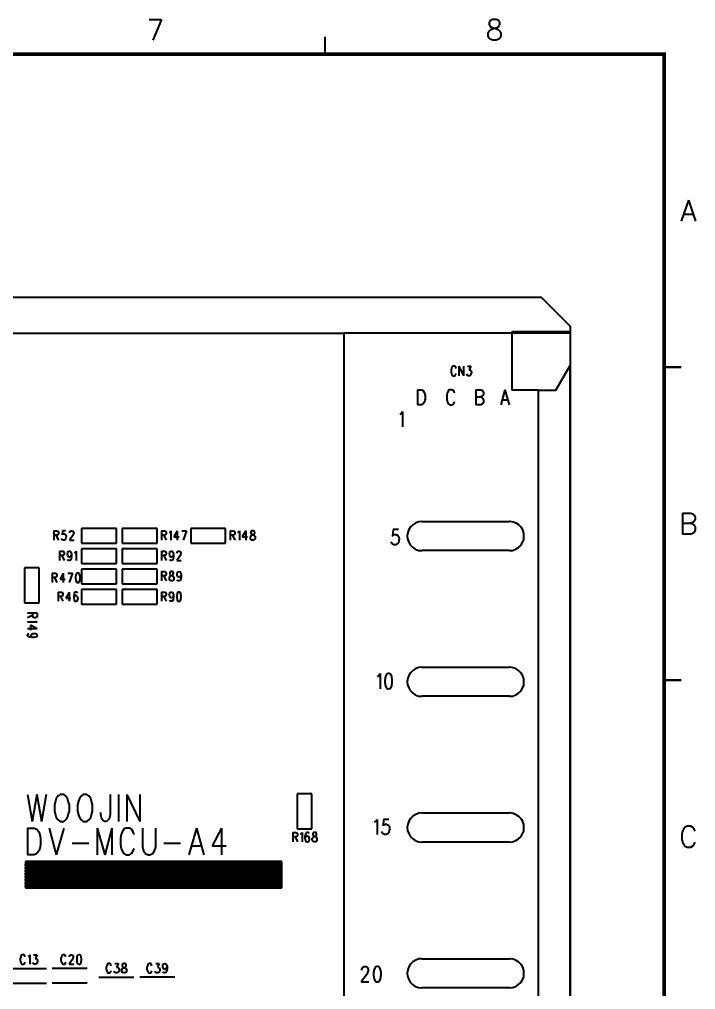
# Model space of a CAD drawing. Extents: x 295 to 953, y 10 to 290.
# Drawn here: x 789.3 to 886.5, y 150.5 to 290 of the extents above; entities that cross this region are included whole.
import ezdxf
from ezdxf.enums import TextEntityAlignment as Align

# ---------------------------------------------------------------- set-up
doc = ezdxf.new("R2010")
doc.units = 0
doc.header["$LTSCALE"] = 5
doc.header["$MEASUREMENT"] = 0
doc.layers.get('0').update_dxf_attribs({"linetype": 'CONTINUOUS', "lineweight": 25})
for name, color, linetype in [('SST0126_PHO', 15, 'CONTINUOUS'), ('문자', 4, 'CONTINUOUS'), ('테두리', 3, 'CONTINUOUS')]:
    doc.layers.add(name, color=color, linetype=linetype)
doc.styles.get("Standard").update_dxf_attribs({"font": 'simplex.shx'})

# ---------------------------------------------------------------- blocks, each defined once
blk = doc.blocks.new('C')
at = {"layer": '테두리'}
blk.add_line((405, 285), (405, 15), dxfattribs=at)
for points, const_width in [([(356.25, 287.5), (356.25, 285)], 0.3), ([(15, 285), (15, 15), (405, 15), (405, 285), (15, 285)], 0.5), ([(407.5, 240), (405, 240)], 0.3), ([(407.5, 195), (405, 195)], 0.3)]:
    blk.add_lwpolyline(points, dxfattribs=dict(at, const_width=const_width))
at = {"layer": '문자'}
for s, p in [('7', (331.88, 288.5)), ('8', (380.62, 288.5)), ('A', (408.5, 262.5)), ('B', (408.5, 217.5)), ('C', (408.5, 172.5))]:
    blk.add_text(s, height=3, dxfattribs=at).set_placement(p, align=Align.MIDDLE)

msp = doc.modelspace()

# ---------------------------------------------------------------- linework, layer by layer
at = {"layer": 'SST0126_PHO', "color": 7}
for p, q in [((864.35, 250), (505.48, 250)), ((868.5, 245.89), (864.35, 250)), ((864.35, 250), (868.5, 245.89)), ((868.5, 245.89), (868.5, 89.15)), ((868.5, 245.89), (868.5, 89.15)), ((519.52, 244.89), (835.94, 244.89)), ((868.42, 244.89), (835.94, 244.89)), ((835.94, 244.89), (835.94, 108.89)), ((860.16, 236.67), (860.16, 245.14)), ((860.16, 245.14), (868.5, 245.14)), ((851.44, 239.94), (851.4, 239.82)), ((851.57, 240.07), (851.44, 239.94)), ((851.65, 240.15), (851.57, 240.07)), ((851.86, 240.15), (851.65, 240.15)), ((851.95, 240.07), (851.86, 240.15)), ((852.03, 239.94), (851.95, 240.07)), ((852.07, 239.82), (852.03, 239.94)), ((852.49, 240.15), (853.16, 238.77)), ((852.49, 240.15), (852.49, 238.77)), ((853.16, 240.15), (853.16, 238.77)), ((853.71, 240.15), (854.21, 240.15)), ((854.21, 240.15), (853.96, 239.61)), ((866.41, 236.67), (868.5, 240.22)), ((868.5, 94.85), (868.5, 240.19)), ((851.4, 239.82), (851.36, 239.61)), ((851.36, 239.61), (851.36, 239.27)), ((851.36, 239.27), (851.4, 239.1)), ((851.4, 239.1), (851.44, 238.98)), ((851.44, 238.98), (851.57, 238.81)), ((851.57, 238.81), (851.65, 238.77)), ((851.65, 238.77), (851.86, 238.77)), ((851.86, 238.77), (851.95, 238.81)), ((851.95, 238.81), (852.03, 238.98)), ((852.03, 238.98), (852.07, 239.1)), ((853.67, 238.89), (853.62, 239.02)), ((853.71, 238.81), (853.67, 238.89)), ((853.83, 238.77), (853.71, 238.81)), ((854, 238.77), (853.83, 238.77)), ((853.96, 239.61), (854.08, 239.61)), ((854.13, 238.81), (854, 238.77)), ((854.08, 239.61), (854.17, 239.56)), ((854.21, 238.98), (854.13, 238.81)), ((854.17, 239.56), (854.21, 239.48)), ((854.21, 239.48), (854.29, 239.27)), ((854.29, 239.14), (854.21, 238.98)), ((854.29, 239.27), (854.29, 239.14)), ((868.5, 95.31), (868.5, 239.69)), ((846.54, 236.76), (847.09, 236.76)), ((846.54, 236.76), (846.54, 234.58)), ((847.09, 236.76), (847.3, 236.67)), ((847.3, 236.67), (847.46, 236.46)), ((847.46, 236.46), (847.55, 236.25)), ((847.55, 236.25), (847.63, 235.92)), ((847.63, 235.92), (847.63, 235.41)), ((850.82, 236.25), (850.73, 235.92)), ((850.73, 235.92), (850.73, 235.41)), ((850.9, 236.46), (850.82, 236.25)), ((851.03, 236.67), (850.9, 236.46)), ((851.19, 236.76), (851.03, 236.67)), ((851.49, 236.76), (851.19, 236.76)), ((851.65, 236.67), (851.49, 236.76)), ((851.82, 236.46), (851.65, 236.67)), ((851.86, 236.25), (851.82, 236.46)), ((854.92, 236.76), (855.64, 236.76)), ((854.92, 236.76), (854.92, 234.58)), ((855.64, 236.76), (855.85, 236.67)), ((855.85, 235.83), (855.64, 235.71)), ((855.85, 236.67), (855.93, 236.55)), ((855.93, 235.92), (855.85, 235.83)), ((855.93, 236.55), (856.01, 236.34)), ((856.01, 236.13), (855.93, 235.92)), ((856.01, 236.34), (856.01, 236.13)), ((859.11, 236.76), (858.49, 234.58)), ((859.11, 236.76), (859.7, 234.58)), ((863.93, 236.67), (860.16, 236.67)), ((863.93, 236.67), (866.41, 236.67)), ((863.93, 98.37), (863.93, 236.67)), ((847.09, 234.58), (846.54, 234.58)), ((847.3, 234.66), (847.09, 234.58)), ((847.46, 234.87), (847.3, 234.66)), ((847.55, 235.08), (847.46, 234.87)), ((847.63, 235.41), (847.55, 235.08)), ((850.73, 235.41), (850.82, 235.08)), ((850.82, 235.08), (850.9, 234.87)), ((850.9, 234.87), (851.03, 234.66)), ((851.03, 234.66), (851.19, 234.58)), ((851.19, 234.58), (851.49, 234.58)), ((851.49, 234.58), (851.65, 234.66)), ((851.65, 234.66), (851.82, 234.87)), ((851.82, 234.87), (851.86, 235.08)), ((854.92, 235.71), (855.64, 235.71)), ((855.64, 234.58), (854.92, 234.58)), ((855.64, 235.71), (855.85, 235.62)), ((855.85, 234.66), (855.64, 234.58)), ((855.85, 235.62), (855.93, 235.5)), ((855.93, 234.79), (855.85, 234.66)), ((855.93, 235.5), (856.01, 235.29)), ((856.01, 235), (855.93, 234.79)), ((856.01, 235.29), (856.01, 235)), ((858.74, 235.29), (859.49, 235.29)), ((844.03, 233.19), (844.19, 233.32)), ((844.19, 233.32), (844.4, 233.61)), ((844.4, 233.61), (844.4, 231.43)), ((846.71, 217.77), (846.29, 217.6)), ((847.17, 217.81), (846.71, 217.77)), ((847.17, 217.81), (859.74, 217.81)), ((859.83, 217.81), (859.74, 217.81)), ((860.29, 217.73), (859.83, 217.81)), ((860.71, 217.56), (860.29, 217.73)), ((794.24, 216.47), (794.7, 216.47)), ((794.24, 216.47), (794.24, 215.13)), ((794.7, 216.47), (794.82, 216.43)), ((794.82, 216.43), (794.87, 216.35)), ((794.87, 216.35), (794.91, 216.22)), ((794.91, 216.22), (794.91, 216.09)), ((795.49, 216.47), (795.45, 215.88)), ((795.96, 216.47), (795.49, 216.47)), ((796.54, 216.22), (796.58, 216.35)), ((796.54, 216.18), (796.54, 216.22)), ((796.58, 216.35), (796.63, 216.43)), ((796.63, 216.43), (796.75, 216.47)), ((796.75, 216.47), (796.92, 216.47)), ((796.92, 216.47), (797, 216.43)), ((797, 216.43), (797.05, 216.35)), ((797.05, 216.35), (797.13, 216.22)), ((797.13, 216.22), (797.13, 216.09)), ((798.22, 216.81), (798.22, 214.71)), ((803.25, 216.81), (798.22, 216.81)), ((803.25, 214.71), (803.25, 216.81)), ((804.09, 216.81), (804.09, 214.71)), ((809.12, 216.81), (804.09, 216.81)), ((809.12, 214.71), (809.12, 216.81)), ((809.74, 216.47), (810.21, 216.47)), ((809.74, 216.47), (809.74, 215.13)), ((810.21, 216.47), (810.33, 216.43)), ((810.33, 216.43), (810.37, 216.35)), ((810.37, 216.35), (810.41, 216.22)), ((810.41, 216.22), (810.41, 216.09)), ((810.88, 216.22), (810.96, 216.3)), ((810.96, 216.3), (811.09, 216.47)), ((811.09, 216.47), (811.09, 215.13)), ((812.01, 216.47), (811.5, 215.59)), ((812.01, 216.47), (812.01, 215.13)), ((812.68, 216.47), (813.35, 216.47)), ((813.35, 216.47), (812.85, 215.13)), ((813.94, 216.81), (813.94, 214.71)), ((818.96, 216.81), (813.94, 216.81)), ((818.96, 214.71), (818.96, 216.81)), ((819.59, 216.47), (820.05, 216.47)), ((819.59, 216.47), (819.59, 215.13)), ((820.05, 216.47), (820.18, 216.43)), ((820.18, 216.43), (820.22, 216.35)), ((820.22, 216.35), (820.26, 216.22)), ((820.26, 216.22), (820.26, 216.09)), ((820.72, 216.22), (820.81, 216.3)), ((820.81, 216.3), (820.93, 216.47)), ((820.93, 216.47), (820.93, 215.13)), ((821.86, 216.47), (821.35, 215.59)), ((821.86, 216.47), (821.86, 215.13)), ((822.61, 216.43), (822.57, 216.3)), ((822.57, 216.3), (822.57, 216.18)), ((822.74, 216.47), (822.61, 216.43)), ((822.95, 216.47), (822.74, 216.47)), ((823.07, 216.43), (822.95, 216.47)), ((823.16, 216.3), (823.07, 216.43)), ((823.16, 216.18), (823.16, 216.3)), ((843.02, 216.64), (842.94, 215.72)), ((843.78, 216.64), (843.02, 216.64)), ((845.16, 216.22), (845.07, 215.76)), ((845.28, 216.64), (845.16, 216.22)), ((845.54, 217.02), (845.28, 216.64)), ((845.87, 217.35), (845.54, 217.02)), ((846.29, 217.6), (845.87, 217.35)), ((861.08, 217.31), (860.71, 217.56)), ((861.42, 216.97), (861.08, 217.31)), ((861.67, 216.6), (861.42, 216.97)), ((861.8, 216.14), (861.67, 216.6)), ((794.7, 215.84), (794.24, 215.84)), ((794.57, 215.84), (794.91, 215.13)), ((794.82, 215.88), (794.7, 215.84)), ((794.87, 215.97), (794.82, 215.88)), ((794.91, 216.09), (794.87, 215.97)), ((795.41, 215.26), (795.37, 215.38)), ((795.45, 215.17), (795.41, 215.26)), ((795.45, 215.88), (795.49, 215.97)), ((795.58, 215.13), (795.45, 215.17)), ((795.49, 215.97), (795.62, 216.05)), ((795.75, 215.13), (795.58, 215.13)), ((795.62, 216.05), (795.79, 216.05)), ((795.87, 215.17), (795.75, 215.13)), ((795.79, 216.05), (795.91, 215.97)), ((795.96, 215.3), (795.87, 215.17)), ((795.91, 215.97), (796, 215.84)), ((796, 215.51), (795.96, 215.3)), ((796, 215.84), (796.08, 215.63)), ((796.08, 215.63), (796, 215.51)), ((796.96, 215.76), (796.5, 215.13)), ((796.5, 215.13), (797.17, 215.13)), ((797.05, 215.97), (796.96, 215.76)), ((797.13, 216.09), (797.05, 215.97)), ((810.21, 215.84), (809.74, 215.84)), ((810.08, 215.84), (810.41, 215.13)), ((810.33, 215.88), (810.21, 215.84)), ((810.37, 215.97), (810.33, 215.88)), ((810.41, 216.09), (810.37, 215.97)), ((811.5, 215.59), (812.26, 215.59)), ((820.05, 215.84), (819.59, 215.84)), ((819.93, 215.84), (820.26, 215.13)), ((820.18, 215.88), (820.05, 215.84)), ((820.22, 215.97), (820.18, 215.88)), ((820.26, 216.09), (820.22, 215.97)), ((821.35, 215.59), (822.11, 215.59)), ((822.53, 215.59), (822.57, 215.72)), ((822.53, 215.38), (822.53, 215.59)), ((822.57, 215.26), (822.53, 215.38)), ((822.57, 216.18), (822.61, 216.05)), ((822.57, 215.72), (822.65, 215.84)), ((822.61, 215.17), (822.57, 215.26)), ((822.61, 216.05), (822.69, 215.97)), ((822.74, 215.13), (822.61, 215.17)), ((822.65, 215.84), (822.82, 215.88)), ((822.69, 215.97), (822.9, 215.88)), ((822.95, 215.13), (822.74, 215.13)), ((822.82, 215.88), (822.99, 215.97)), ((822.9, 215.88), (823.03, 215.84)), ((823.07, 215.17), (822.95, 215.13)), ((822.99, 215.97), (823.07, 216.05)), ((823.03, 215.84), (823.16, 215.72)), ((823.07, 216.05), (823.16, 216.18)), ((823.16, 215.26), (823.07, 215.17)), ((823.16, 215.72), (823.2, 215.59)), ((823.2, 215.38), (823.16, 215.26)), ((823.2, 215.59), (823.2, 215.38)), ((842.85, 214.67), (842.77, 214.88)), ((842.94, 215.72), (843.02, 215.8)), ((843.02, 215.8), (843.23, 215.93)), ((843.23, 215.93), (843.48, 215.93)), ((843.48, 215.93), (843.69, 215.8)), ((843.69, 215.8), (843.86, 215.59)), ((843.86, 215.09), (843.78, 214.75)), ((843.86, 215.59), (843.9, 215.3)), ((843.9, 215.3), (843.86, 215.09)), ((845.07, 215.76), (845.12, 215.3)), ((845.12, 215.3), (845.28, 214.84)), ((845.28, 214.84), (845.49, 214.46)), ((861.63, 214.8), (861.8, 215.21)), ((861.84, 215.68), (861.8, 216.14)), ((861.8, 215.21), (861.84, 215.68)), ((795.08, 213.54), (795.54, 213.54)), ((795.08, 213.54), (795.08, 212.2)), ((795.54, 213.54), (795.66, 213.5)), ((795.66, 213.5), (795.7, 213.41)), ((796.25, 213.37), (796.33, 213.5)), ((796.33, 213.5), (796.46, 213.54)), ((796.46, 213.54), (796.54, 213.54)), ((796.54, 213.54), (796.67, 213.5)), ((796.67, 213.5), (796.75, 213.37)), ((797.34, 213.37), (797.46, 213.54)), ((797.46, 213.54), (797.46, 212.2)), ((798.22, 214.71), (803.25, 214.71)), ((798.22, 213.87), (798.22, 211.78)), ((803.25, 213.87), (798.22, 213.87)), ((803.25, 211.78), (803.25, 213.87)), ((804.09, 214.71), (809.12, 214.71)), ((804.09, 213.87), (804.09, 211.78)), ((809.12, 213.87), (804.09, 213.87)), ((809.12, 211.78), (809.12, 213.87)), ((809.74, 213.54), (810.21, 213.54)), ((809.74, 213.54), (809.74, 212.2)), ((810.21, 213.54), (810.33, 213.5)), ((810.33, 213.5), (810.37, 213.41)), ((810.92, 213.37), (811, 213.5)), ((811, 213.5), (811.13, 213.54)), ((811.13, 213.54), (811.21, 213.54)), ((811.21, 213.54), (811.34, 213.5)), ((811.34, 213.5), (811.42, 213.37)), ((812.01, 213.41), (812.05, 213.5)), ((812.05, 213.5), (812.13, 213.54)), ((812.13, 213.54), (812.34, 213.54)), ((812.34, 213.54), (812.43, 213.5)), ((812.43, 213.5), (812.47, 213.41)), ((813.94, 214.71), (818.96, 214.71)), ((842.94, 214.54), (842.85, 214.67)), ((843.15, 214.46), (842.94, 214.54)), ((843.4, 214.46), (843.15, 214.46)), ((843.61, 214.54), (843.4, 214.46)), ((843.78, 214.75), (843.61, 214.54)), ((845.49, 214.46), (845.83, 214.12)), ((845.83, 214.12), (846.21, 213.83)), ((846.21, 213.83), (846.67, 213.66)), ((846.67, 213.66), (847.13, 213.62)), ((847.13, 213.62), (847.17, 213.62)), ((859.74, 213.62), (847.17, 213.62)), ((859.74, 213.62), (860.2, 213.66)), ((860.2, 213.66), (860.66, 213.83)), ((860.66, 213.83), (861.04, 214.08)), ((861.04, 214.08), (861.38, 214.38)), ((861.38, 214.38), (861.63, 214.8)), ((795.54, 212.91), (795.08, 212.91)), ((795.41, 212.91), (795.75, 212.2)), ((795.66, 212.95), (795.54, 212.91)), ((795.7, 213.04), (795.66, 212.95)), ((795.7, 213.41), (795.75, 213.29)), ((795.75, 213.16), (795.7, 213.04)), ((795.75, 213.29), (795.75, 213.16)), ((796.21, 213.16), (796.25, 213.37)), ((796.21, 213.12), (796.21, 213.16)), ((796.25, 212.91), (796.21, 213.12)), ((796.33, 212.78), (796.25, 212.91)), ((796.29, 212.24), (796.25, 212.36)), ((796.42, 212.2), (796.29, 212.24)), ((796.46, 212.7), (796.33, 212.78)), ((796.54, 212.2), (796.42, 212.2)), ((796.54, 212.7), (796.46, 212.7)), ((796.67, 212.78), (796.54, 212.7)), ((796.67, 212.24), (796.54, 212.2)), ((796.75, 212.91), (796.67, 212.78)), ((796.75, 212.45), (796.67, 212.24)), ((796.75, 213.37), (796.79, 213.12)), ((796.79, 213.12), (796.75, 212.91)), ((796.79, 212.78), (796.75, 212.45)), ((796.79, 213.12), (796.79, 212.78)), ((797.25, 213.29), (797.34, 213.37)), ((810.21, 212.91), (809.74, 212.91)), ((810.08, 212.91), (810.41, 212.2)), ((810.33, 212.95), (810.21, 212.91)), ((810.37, 213.04), (810.33, 212.95)), ((810.37, 213.41), (810.41, 213.29)), ((810.41, 213.16), (810.37, 213.04)), ((810.41, 213.29), (810.41, 213.16)), ((810.88, 213.16), (810.92, 213.37)), ((810.88, 213.12), (810.88, 213.16)), ((810.92, 212.91), (810.88, 213.12)), ((811, 212.78), (810.92, 212.91)), ((810.96, 212.24), (810.92, 212.36)), ((811.09, 212.2), (810.96, 212.24)), ((811.13, 212.7), (811, 212.78)), ((811.21, 212.2), (811.09, 212.2)), ((811.21, 212.7), (811.13, 212.7)), ((811.34, 212.78), (811.21, 212.7)), ((811.34, 212.24), (811.21, 212.2)), ((811.42, 212.91), (811.34, 212.78)), ((811.42, 212.45), (811.34, 212.24)), ((811.42, 213.37), (811.46, 213.12)), ((811.46, 213.12), (811.42, 212.91)), ((811.46, 212.78), (811.42, 212.45)), ((811.46, 213.12), (811.46, 212.78)), ((812.38, 212.83), (811.92, 212.2)), ((811.92, 212.2), (812.55, 212.2)), ((811.97, 213.29), (812.01, 213.41)), ((811.97, 213.24), (811.97, 213.29)), ((812.47, 213.04), (812.38, 212.83)), ((812.47, 213.41), (812.51, 213.29)), ((812.51, 213.16), (812.47, 213.04)), ((812.51, 213.29), (812.51, 213.16)), ((792.14, 211.15), (790.05, 211.15)), ((790.05, 211.15), (790.05, 206.12)), ((792.14, 206.12), (792.14, 211.15)), ((798.22, 211.78), (803.25, 211.78)), ((798.22, 210.94), (798.22, 208.84)), ((803.25, 210.94), (798.22, 210.94)), ((803.25, 208.84), (803.25, 210.94)), ((804.09, 211.78), (809.12, 211.78)), ((804.09, 210.94), (804.09, 208.84)), ((809.12, 210.94), (804.09, 210.94)), ((809.12, 208.84), (809.12, 210.94)), ((794.03, 210.39), (794.49, 210.39)), ((794.03, 210.39), (794.03, 209.05)), ((794.49, 209.77), (794.03, 209.77)), ((794.36, 209.77), (794.7, 209.05)), ((794.49, 210.39), (794.61, 210.35)), ((794.61, 209.81), (794.49, 209.77)), ((794.61, 210.35), (794.66, 210.27)), ((794.66, 209.89), (794.61, 209.81)), ((794.66, 210.27), (794.7, 210.14)), ((794.7, 210.02), (794.66, 209.89)), ((794.7, 210.14), (794.7, 210.02)), ((795.62, 210.39), (795.16, 209.51)), ((795.16, 209.51), (795.87, 209.51)), ((795.62, 210.39), (795.62, 209.05)), ((796.29, 210.39), (796.96, 210.39)), ((796.96, 210.39), (796.46, 209.05)), ((797.42, 210.14), (797.38, 209.81)), ((797.38, 209.81), (797.38, 209.64)), ((797.38, 209.64), (797.42, 209.31)), ((797.51, 210.35), (797.42, 210.14)), ((797.42, 209.31), (797.51, 209.1)), ((797.67, 210.39), (797.51, 210.35)), ((797.76, 210.39), (797.67, 210.39)), ((797.88, 210.35), (797.76, 210.39)), ((798.01, 210.14), (797.88, 210.35)), ((797.88, 209.1), (798.01, 209.31)), ((798.05, 209.81), (798.01, 210.14)), ((798.01, 209.31), (798.05, 209.64)), ((798.05, 209.64), (798.05, 209.81)), ((809.74, 210.6), (810.21, 210.6)), ((809.74, 210.6), (809.74, 209.26)), ((810.21, 209.98), (809.74, 209.98)), ((810.08, 209.98), (810.41, 209.26)), ((810.21, 210.6), (810.33, 210.56)), ((810.33, 210.02), (810.21, 209.98)), ((810.33, 210.56), (810.37, 210.48)), ((810.37, 210.1), (810.33, 210.02)), ((810.37, 210.48), (810.41, 210.35)), ((810.41, 210.23), (810.37, 210.1)), ((810.41, 210.35), (810.41, 210.23)), ((810.88, 209.72), (810.92, 209.85)), ((810.88, 209.51), (810.88, 209.72)), ((810.92, 209.39), (810.88, 209.51)), ((810.96, 210.56), (810.92, 210.44)), ((810.92, 210.44), (810.92, 210.31)), ((810.92, 210.31), (810.96, 210.19)), ((810.92, 209.85), (811, 209.98)), ((810.96, 209.31), (810.92, 209.39)), ((811.09, 210.6), (810.96, 210.56)), ((810.96, 210.19), (811.04, 210.1)), ((811.09, 209.26), (810.96, 209.31)), ((811, 209.98), (811.13, 210.02)), ((811.04, 210.1), (811.25, 210.02)), ((811.29, 210.6), (811.09, 210.6)), ((811.29, 209.26), (811.09, 209.26)), ((811.13, 210.02), (811.34, 210.1)), ((811.25, 210.02), (811.38, 209.98)), ((811.42, 210.56), (811.29, 210.6)), ((811.42, 209.31), (811.29, 209.26)), ((811.34, 210.1), (811.42, 210.19)), ((811.38, 209.98), (811.46, 209.85)), ((811.46, 210.44), (811.42, 210.56)), ((811.42, 210.19), (811.46, 210.31)), ((811.46, 209.39), (811.42, 209.31)), ((811.46, 210.31), (811.46, 210.44)), ((811.46, 209.85), (811.5, 209.72)), ((811.5, 209.51), (811.46, 209.39)), ((811.5, 209.72), (811.5, 209.51)), ((811.97, 210.23), (812.01, 210.44)), ((811.97, 210.19), (811.97, 210.23)), ((812.01, 209.98), (811.97, 210.19)), ((812.01, 210.44), (812.09, 210.56)), ((812.09, 209.85), (812.01, 209.98)), ((812.05, 209.31), (812.01, 209.43)), ((812.17, 209.26), (812.05, 209.31)), ((812.09, 210.56), (812.26, 210.6)), ((812.26, 209.77), (812.09, 209.85)), ((812.3, 209.26), (812.17, 209.26)), ((812.26, 210.6), (812.3, 210.6)), ((812.3, 209.77), (812.26, 209.77)), ((812.3, 210.6), (812.43, 210.56)), ((812.43, 209.85), (812.3, 209.77)), ((812.43, 209.31), (812.3, 209.26)), ((812.43, 210.56), (812.51, 210.44)), ((812.51, 209.98), (812.43, 209.85)), ((812.51, 209.51), (812.43, 209.31)), ((812.51, 210.44), (812.55, 210.19)), ((812.55, 210.19), (812.51, 209.98)), ((812.55, 209.85), (812.51, 209.51)), ((812.55, 210.19), (812.55, 209.85)), ((797.51, 209.1), (797.67, 209.05)), ((797.67, 209.05), (797.76, 209.05)), ((797.76, 209.05), (797.88, 209.1)), ((798.22, 208.84), (803.25, 208.84)), ((798.22, 208.01), (798.22, 205.91)), ((803.25, 208.01), (798.22, 208.01)), ((803.25, 205.91), (803.25, 208.01)), ((804.09, 208.84), (809.12, 208.84)), ((804.09, 208.01), (804.09, 205.91)), ((809.12, 208.01), (804.09, 208.01)), ((809.12, 205.91), (809.12, 208.01)), ((794.87, 207.67), (795.33, 207.67)), ((794.87, 207.67), (794.87, 206.33)), ((795.33, 207.04), (794.87, 207.04)), ((795.2, 207.04), (795.54, 206.33)), ((795.33, 207.67), (795.45, 207.63)), ((795.45, 207.08), (795.33, 207.04)), ((795.45, 207.63), (795.49, 207.54)), ((795.49, 207.17), (795.45, 207.08)), ((795.49, 207.54), (795.54, 207.42)), ((795.54, 207.29), (795.49, 207.17)), ((795.54, 207.42), (795.54, 207.29)), ((796.46, 207.67), (796, 206.79)), ((796, 206.79), (796.71, 206.79)), ((796.46, 207.67), (796.46, 206.33)), ((797.17, 207.42), (797.13, 207.08)), ((797.13, 207.08), (797.13, 206.79)), ((797.17, 206.96), (797.13, 206.79)), ((797.13, 206.79), (797.17, 206.5)), ((797.25, 207.63), (797.17, 207.42)), ((797.25, 207.08), (797.17, 206.96)), ((797.17, 206.5), (797.25, 206.37)), ((797.42, 207.67), (797.25, 207.63)), ((797.42, 207.17), (797.25, 207.08)), ((797.51, 207.67), (797.42, 207.67)), ((797.46, 207.17), (797.42, 207.17)), ((797.59, 207.08), (797.46, 207.17)), ((797.63, 207.63), (797.51, 207.67)), ((797.67, 206.96), (797.59, 207.08)), ((797.59, 206.37), (797.67, 206.5)), ((797.67, 207.5), (797.63, 207.63)), ((797.76, 206.79), (797.67, 206.96)), ((797.67, 206.5), (797.76, 206.71)), ((797.76, 206.71), (797.76, 206.79)), ((809.74, 207.67), (810.21, 207.67)), ((809.74, 207.67), (809.74, 206.33)), ((810.21, 207.04), (809.74, 207.04)), ((810.08, 207.04), (810.41, 206.33)), ((810.21, 207.67), (810.33, 207.63)), ((810.33, 207.08), (810.21, 207.04)), ((810.33, 207.63), (810.37, 207.54)), ((810.37, 207.17), (810.33, 207.08)), ((810.37, 207.54), (810.41, 207.42)), ((810.41, 207.29), (810.37, 207.17)), ((810.41, 207.42), (810.41, 207.29)), ((810.88, 207.29), (810.92, 207.5)), ((810.88, 207.25), (810.88, 207.29)), ((810.92, 207.04), (810.88, 207.25)), ((810.92, 207.5), (811, 207.63)), ((811, 206.92), (810.92, 207.04)), ((810.96, 206.37), (810.92, 206.5)), ((811, 207.63), (811.13, 207.67)), ((811.13, 206.83), (811, 206.92)), ((811.13, 207.67), (811.21, 207.67)), ((811.21, 206.83), (811.13, 206.83)), ((811.21, 207.67), (811.34, 207.63)), ((811.34, 206.92), (811.21, 206.83)), ((811.34, 207.63), (811.42, 207.5)), ((811.42, 207.04), (811.34, 206.92)), ((811.42, 206.58), (811.34, 206.37)), ((811.42, 207.5), (811.46, 207.25)), ((811.46, 207.25), (811.42, 207.04)), ((811.46, 206.92), (811.42, 206.58)), ((811.46, 207.25), (811.46, 206.92)), ((811.97, 207.42), (811.92, 207.08)), ((811.92, 207.08), (811.92, 206.92)), ((811.92, 206.92), (811.97, 206.58)), ((812.05, 207.63), (811.97, 207.42)), ((811.97, 206.58), (812.05, 206.37)), ((812.17, 207.67), (812.05, 207.63)), ((812.3, 207.67), (812.17, 207.67)), ((812.43, 207.63), (812.3, 207.67)), ((812.51, 207.42), (812.43, 207.63)), ((812.43, 206.37), (812.51, 206.58)), ((812.55, 207.08), (812.51, 207.42)), ((812.51, 206.58), (812.55, 206.92)), ((812.55, 206.92), (812.55, 207.08)), ((790.05, 206.12), (792.14, 206.12)), ((797.25, 206.37), (797.42, 206.33)), ((797.42, 206.33), (797.46, 206.33)), ((797.46, 206.33), (797.59, 206.37)), ((798.22, 205.91), (803.25, 205.91)), ((804.09, 205.91), (809.12, 205.91)), ((811.09, 206.33), (810.96, 206.37)), ((811.21, 206.33), (811.09, 206.33)), ((811.34, 206.37), (811.21, 206.33)), ((812.05, 206.37), (812.17, 206.33)), ((812.17, 206.33), (812.3, 206.33)), ((812.3, 206.33), (812.43, 206.37)), ((791.85, 204.65), (790.47, 204.65)), ((791.22, 204.32), (790.47, 203.98)), ((791.22, 204.19), (791.22, 204.65)), ((791.26, 204.07), (791.22, 204.19)), ((791.35, 204.02), (791.26, 204.07)), ((791.47, 203.98), (791.35, 204.02)), ((791.6, 203.98), (791.47, 203.98)), ((791.72, 204.02), (791.6, 203.98)), ((791.81, 204.07), (791.72, 204.02)), ((791.85, 204.19), (791.81, 204.07)), ((791.85, 204.65), (791.85, 204.19)), ((791.85, 203.31), (790.47, 203.31)), ((791.85, 202.39), (790.47, 202.39)), ((791.85, 202.39), (790.93, 202.89)), ((790.93, 202.89), (790.93, 202.18)), ((791.6, 203.52), (791.68, 203.44)), ((791.68, 203.44), (791.85, 203.31)), ((790.47, 201.51), (790.55, 201.64)), ((790.47, 201.38), (790.47, 201.51)), ((790.55, 201.26), (790.47, 201.38)), ((790.55, 201.64), (790.68, 201.68)), ((790.76, 201.17), (790.55, 201.26)), ((791.09, 201.13), (790.76, 201.17)), ((791.01, 201.43), (791.09, 201.59)), ((791.01, 201.38), (791.01, 201.43)), ((791.09, 201.26), (791.01, 201.38)), ((791.09, 201.59), (791.22, 201.68)), ((791.22, 201.17), (791.09, 201.26)), ((791.39, 201.13), (791.09, 201.13)), ((791.22, 201.68), (791.39, 201.72)), ((791.39, 201.13), (791.22, 201.17)), ((791.39, 201.72), (791.47, 201.72)), ((791.68, 201.17), (791.39, 201.13)), ((791.47, 201.72), (791.68, 201.68)), ((791.68, 201.68), (791.81, 201.59)), ((791.81, 201.26), (791.68, 201.17)), ((791.81, 201.59), (791.85, 201.43)), ((791.85, 201.38), (791.81, 201.26)), ((791.85, 201.43), (791.85, 201.38)), ((846.71, 196.82), (846.29, 196.65)), ((847.17, 196.86), (846.71, 196.82)), ((847.17, 196.86), (859.74, 196.86)), ((859.83, 196.86), (859.74, 196.86)), ((860.29, 196.77), (859.83, 196.86)), ((860.71, 196.61), (860.29, 196.77)), ((840.76, 195.52), (840.93, 195.64)), ((840.93, 195.64), (841.18, 195.94)), ((841.18, 195.94), (841.18, 193.76)), ((841.93, 195.52), (841.85, 195.01)), ((842.06, 195.85), (841.93, 195.52)), ((842.31, 195.94), (842.06, 195.85)), ((842.43, 195.94), (842.31, 195.94)), ((842.69, 195.85), (842.43, 195.94)), ((842.85, 195.52), (842.69, 195.85)), ((842.89, 195.01), (842.85, 195.52)), ((845.28, 195.68), (845.16, 195.27)), ((845.54, 196.06), (845.28, 195.68)), ((845.87, 196.4), (845.54, 196.06)), ((846.29, 196.65), (845.87, 196.4)), ((861.08, 196.35), (860.71, 196.61)), ((861.42, 196.02), (861.08, 196.35)), ((861.67, 195.64), (861.42, 196.02)), ((861.8, 195.18), (861.67, 195.64)), ((841.85, 195.01), (841.85, 194.68)), ((841.85, 194.68), (841.93, 194.18)), ((841.93, 194.18), (842.06, 193.84)), ((842.69, 193.84), (842.85, 194.18)), ((842.85, 194.18), (842.89, 194.68)), ((842.89, 194.68), (842.89, 195.01)), ((845.16, 195.27), (845.07, 194.8)), ((845.07, 194.8), (845.12, 194.34)), ((845.12, 194.34), (845.28, 193.88)), ((861.63, 193.84), (861.8, 194.26)), ((861.84, 194.72), (861.8, 195.18)), ((861.8, 194.26), (861.84, 194.72)), ((842.06, 193.84), (842.31, 193.76)), ((842.31, 193.76), (842.43, 193.76)), ((842.43, 193.76), (842.69, 193.84)), ((845.28, 193.88), (845.49, 193.5)), ((845.49, 193.5), (845.83, 193.17)), ((845.83, 193.17), (846.21, 192.88)), ((846.21, 192.88), (846.67, 192.71)), ((846.67, 192.71), (847.13, 192.67)), ((847.13, 192.67), (847.17, 192.67)), ((859.74, 192.67), (847.17, 192.67)), ((859.74, 192.67), (860.2, 192.71)), ((860.2, 192.71), (860.66, 192.88)), ((860.66, 192.88), (861.04, 193.13)), ((861.04, 193.13), (861.38, 193.42)), ((861.38, 193.42), (861.63, 193.84)), ((831.33, 178.67), (829.23, 178.67)), ((829.23, 178.67), (829.23, 173.64)), ((831.33, 173.64), (831.33, 178.67)), ((790.47, 178.54), (791.14, 174.69)), ((791.81, 178.54), (791.14, 174.69)), ((791.81, 178.54), (792.48, 174.69)), ((793.15, 178.54), (792.48, 174.69)), ((794.49, 177.62), (794.36, 177.08)), ((794.61, 178), (794.49, 177.62)), ((794.87, 178.38), (794.61, 178)), ((795.16, 178.54), (794.87, 178.38)), ((795.7, 178.54), (795.16, 178.54)), ((795.96, 178.38), (795.7, 178.54)), ((796.21, 178), (795.96, 178.38)), ((796.33, 177.62), (796.21, 178)), ((796.5, 177.08), (796.33, 177.62)), ((797.8, 177.62), (797.67, 177.08)), ((797.97, 178), (797.8, 177.62)), ((798.22, 178.38), (797.97, 178)), ((798.47, 178.54), (798.22, 178.38)), ((799.02, 178.54), (798.47, 178.54)), ((799.27, 178.38), (799.02, 178.54)), ((799.56, 178), (799.27, 178.38)), ((799.69, 177.62), (799.56, 178)), ((799.81, 177.08), (799.69, 177.62)), ((802.37, 178.54), (802.37, 175.61)), ((803.54, 178.54), (803.54, 174.69)), ((804.76, 178.54), (806.6, 174.69)), ((804.76, 178.54), (804.76, 174.69)), ((806.6, 178.54), (806.6, 174.69)), ((794.36, 177.08), (794.36, 176.15)), ((794.36, 176.15), (794.49, 175.61)), ((796.33, 175.61), (796.5, 176.15)), ((796.5, 176.15), (796.5, 177.08)), ((797.67, 177.08), (797.67, 176.15)), ((797.67, 176.15), (797.8, 175.61)), ((799.69, 175.61), (799.81, 176.15)), ((799.81, 176.15), (799.81, 177.08)), ((801.03, 175.61), (801.03, 175.99)), ((846.71, 175.86), (846.29, 175.69)), ((847.17, 175.9), (846.71, 175.86)), ((847.17, 175.9), (859.74, 175.9)), ((859.83, 175.9), (859.74, 175.9)), ((860.29, 175.82), (859.83, 175.9)), ((860.71, 175.65), (860.29, 175.82)), ((794.49, 175.61), (794.61, 175.27)), ((794.61, 175.27), (794.87, 174.9)), ((794.87, 174.9), (795.16, 174.69)), ((795.16, 174.69), (795.7, 174.69)), ((795.7, 174.69), (795.96, 174.9)), ((795.96, 174.9), (796.21, 175.27)), ((796.21, 175.27), (796.33, 175.61)), ((797.8, 175.61), (797.97, 175.27)), ((797.97, 175.27), (798.22, 174.9)), ((798.22, 174.9), (798.47, 174.69)), ((798.47, 174.69), (799.02, 174.69)), ((799.02, 174.69), (799.27, 174.9)), ((799.27, 174.9), (799.56, 175.27)), ((799.56, 175.27), (799.69, 175.61)), ((801.15, 175.06), (801.03, 175.61)), ((801.28, 174.9), (801.15, 175.06)), ((801.57, 174.69), (801.28, 174.9)), ((801.82, 174.69), (801.57, 174.69)), ((802.07, 174.9), (801.82, 174.69)), ((802.2, 175.06), (802.07, 174.9)), ((802.37, 175.61), (802.2, 175.06)), ((840.34, 174.56), (840.51, 174.69)), ((840.51, 174.69), (840.76, 174.98)), ((840.76, 174.98), (840.76, 172.8)), ((841.64, 174.98), (841.6, 174.06)), ((842.43, 174.98), (841.64, 174.98)), ((845.28, 174.73), (845.16, 174.31)), ((845.54, 175.11), (845.28, 174.73)), ((845.87, 175.44), (845.54, 175.11)), ((846.29, 175.69), (845.87, 175.44)), ((861.08, 175.4), (860.71, 175.65)), ((861.42, 175.06), (861.08, 175.4)), ((861.67, 174.69), (861.42, 175.06)), ((861.8, 174.23), (861.67, 174.69)), ((790.47, 173.72), (791.43, 173.72)), ((790.47, 173.72), (790.47, 169.87)), ((791.43, 173.72), (791.81, 173.56)), ((791.81, 173.56), (792.1, 173.18)), ((792.1, 173.18), (792.23, 172.8)), ((793.57, 173.72), (794.61, 169.87)), ((795.7, 173.72), (794.61, 169.87)), ((800.48, 173.72), (801.57, 169.87)), ((800.48, 173.72), (800.48, 169.87)), ((802.62, 173.72), (801.57, 169.87)), ((802.62, 173.72), (802.62, 169.87)), ((804.09, 173.18), (803.96, 172.8)), ((804.34, 173.56), (804.09, 173.18)), ((804.63, 173.72), (804.34, 173.56)), ((805.13, 173.72), (804.63, 173.72)), ((805.43, 173.56), (805.13, 173.72)), ((805.68, 173.18), (805.43, 173.56)), ((805.8, 172.8), (805.68, 173.18)), ((807.02, 173.72), (807.02, 171)), ((808.91, 171), (808.91, 173.72)), ((814.77, 173.72), (813.68, 169.87)), ((814.77, 173.72), (815.82, 169.87)), ((818.34, 173.72), (817.04, 171.17)), ((818.34, 173.72), (818.34, 169.87)), ((828.6, 173.09), (829.06, 173.09)), ((828.6, 173.09), (828.6, 171.75)), ((829.06, 173.09), (829.19, 173.05)), ((829.19, 173.05), (829.23, 172.97)), ((829.23, 173.64), (831.33, 173.64)), ((829.82, 172.93), (829.94, 173.09)), ((829.94, 173.09), (829.94, 171.75)), ((830.53, 173.05), (830.45, 172.84)), ((830.66, 173.09), (830.53, 173.05)), ((830.78, 173.09), (830.66, 173.09)), ((830.91, 173.05), (830.78, 173.09)), ((830.95, 172.93), (830.91, 173.05)), ((831.54, 173.05), (831.5, 172.93)), ((831.66, 173.09), (831.54, 173.05)), ((831.87, 173.09), (831.66, 173.09)), ((832, 173.05), (831.87, 173.09)), ((832.04, 172.93), (832, 173.05)), ((841.51, 173.01), (841.43, 173.22)), ((841.6, 172.89), (841.51, 173.01)), ((841.6, 174.06), (841.64, 174.14)), ((841.64, 174.14), (841.89, 174.27)), ((841.89, 174.27), (842.1, 174.27)), ((842.1, 174.27), (842.35, 174.14)), ((842.43, 173.09), (842.27, 172.89)), ((842.35, 174.14), (842.48, 173.93)), ((842.48, 173.43), (842.43, 173.09)), ((842.48, 173.93), (842.56, 173.64)), ((842.56, 173.64), (842.48, 173.43)), ((845.16, 174.31), (845.07, 173.85)), ((845.07, 173.85), (845.12, 173.39)), ((845.12, 173.39), (845.28, 172.93)), ((861.63, 172.89), (861.8, 173.3)), ((861.84, 173.77), (861.8, 174.23)), ((861.8, 173.3), (861.84, 173.77)), ((792.23, 172.8), (792.35, 172.26)), ((792.35, 172.26), (792.35, 171.33)), ((803.96, 172.8), (803.83, 172.26)), ((803.83, 172.26), (803.83, 171.33)), ((829.06, 172.47), (828.6, 172.47)), ((828.94, 172.47), (829.27, 171.75)), ((829.19, 172.51), (829.06, 172.47)), ((829.23, 172.59), (829.19, 172.51)), ((829.23, 172.97), (829.27, 172.84)), ((829.27, 172.72), (829.23, 172.59)), ((829.27, 172.84), (829.27, 172.72)), ((829.74, 172.84), (829.82, 172.93)), ((830.45, 172.84), (830.36, 172.51)), ((830.36, 172.51), (830.36, 172.21)), ((830.45, 172.38), (830.36, 172.21)), ((830.36, 172.21), (830.45, 171.92)), ((830.53, 172.51), (830.45, 172.38)), ((830.45, 171.92), (830.53, 171.8)), ((830.66, 172.59), (830.53, 172.51)), ((830.53, 171.8), (830.66, 171.75)), ((830.7, 172.59), (830.66, 172.59)), ((830.66, 171.75), (830.7, 171.75)), ((830.87, 172.51), (830.7, 172.59)), ((830.7, 171.75), (830.87, 171.8)), ((830.95, 172.38), (830.87, 172.51)), ((830.87, 171.8), (830.95, 171.92)), ((830.99, 172.21), (830.95, 172.38)), ((830.95, 171.92), (830.99, 172.13)), ((830.99, 172.13), (830.99, 172.21)), ((831.41, 172.21), (831.5, 172.34)), ((831.41, 172.01), (831.41, 172.21)), ((831.5, 171.88), (831.41, 172.01)), ((831.5, 172.93), (831.5, 172.8)), ((831.5, 172.8), (831.54, 172.68)), ((831.5, 172.34), (831.58, 172.47)), ((831.54, 171.8), (831.5, 171.88)), ((831.54, 172.68), (831.62, 172.59)), ((831.66, 171.75), (831.54, 171.8)), ((831.58, 172.47), (831.7, 172.51)), ((831.62, 172.59), (831.83, 172.51)), ((831.87, 171.75), (831.66, 171.75)), ((831.7, 172.51), (831.91, 172.59)), ((831.83, 172.51), (831.96, 172.47)), ((832, 171.8), (831.87, 171.75)), ((831.91, 172.59), (832, 172.68)), ((831.96, 172.47), (832.04, 172.34)), ((832, 172.68), (832.04, 172.8)), ((832.04, 171.88), (832, 171.8)), ((832.04, 172.8), (832.04, 172.93)), ((832.04, 172.34), (832.08, 172.21)), ((832.08, 172.01), (832.04, 171.88)), ((832.08, 172.21), (832.08, 172.01)), ((841.81, 172.8), (841.6, 172.89)), ((842.01, 172.8), (841.81, 172.8)), ((842.27, 172.89), (842.01, 172.8)), ((845.28, 172.93), (845.49, 172.55)), ((845.49, 172.55), (845.83, 172.21)), ((845.83, 172.21), (846.21, 171.92)), ((846.21, 171.92), (846.67, 171.75)), ((846.67, 171.75), (847.13, 171.71)), ((847.13, 171.71), (847.17, 171.71)), ((859.74, 171.71), (847.17, 171.71)), ((859.74, 171.71), (860.2, 171.75)), ((860.2, 171.75), (860.66, 171.92)), ((860.66, 171.92), (861.04, 172.17)), ((861.04, 172.17), (861.38, 172.47)), ((861.38, 172.47), (861.63, 172.89)), ((792.1, 170.45), (791.81, 170.08)), ((792.23, 170.79), (792.1, 170.45)), ((792.35, 171.33), (792.23, 170.79)), ((796.88, 171.54), (799.27, 171.54)), ((803.83, 171.33), (803.96, 170.79)), ((803.96, 170.79), (804.09, 170.45)), ((804.09, 170.45), (804.34, 170.08)), ((805.43, 170.08), (805.68, 170.45)), ((805.68, 170.45), (805.8, 170.79)), ((807.02, 171), (807.15, 170.45)), ((807.15, 170.45), (807.44, 170.08)), ((808.49, 170.08), (808.74, 170.45)), ((808.74, 170.45), (808.91, 171)), ((810.08, 171.54), (812.47, 171.54)), ((814.1, 171.17), (815.4, 171.17)), ((817.04, 171.17), (819.01, 171.17)), ((827.01, 168.9), (790.21, 168.9)), ((790.21, 168.9), (790.21, 168.69)), ((791.43, 169.87), (790.47, 169.87)), ((791.81, 170.08), (791.43, 169.87)), ((804.34, 170.08), (804.63, 169.87)), ((804.63, 169.87), (805.13, 169.87)), ((805.13, 169.87), (805.43, 170.08)), ((807.44, 170.08), (807.82, 169.87)), ((807.82, 169.87), (808.07, 169.87)), ((808.07, 169.87), (808.49, 170.08)), ((827.01, 165.13), (827.01, 168.9)), ((827.01, 168.69), (790.21, 168.69)), ((790.21, 168.69), (790.21, 165.13)), ((790.21, 168.28), (790.21, 168.48)), ((790.21, 168.48), (827.01, 168.48)), ((827.01, 168.28), (790.21, 168.28)), ((790.21, 167.86), (790.21, 168.07)), ((790.21, 168.07), (827.01, 168.07)), ((827.01, 167.86), (790.21, 167.86)), ((790.21, 167.44), (790.21, 167.65)), ((790.21, 167.65), (827.01, 167.65)), ((827.01, 167.44), (790.21, 167.44)), ((827.01, 168.48), (827.01, 168.69)), ((827.01, 168.07), (827.01, 168.28)), ((827.01, 167.65), (827.01, 167.86)), ((827.01, 167.23), (827.01, 167.44)), ((790.21, 167.02), (790.21, 167.23)), ((790.21, 167.23), (827.01, 167.23)), ((827.01, 167.02), (790.21, 167.02)), ((790.21, 166.6), (790.21, 166.81)), ((790.21, 166.81), (827.01, 166.81)), ((827.01, 166.6), (790.21, 166.6)), ((790.21, 166.18), (790.21, 166.39)), ((790.21, 166.39), (827.01, 166.39)), ((827.01, 166.18), (790.21, 166.18)), ((827.01, 166.81), (827.01, 167.02)), ((827.01, 166.39), (827.01, 166.6)), ((827.01, 165.97), (827.01, 166.18)), ((790.21, 165.76), (790.21, 165.97)), ((790.21, 165.97), (827.01, 165.97)), ((827.01, 165.76), (790.21, 165.76)), ((790.21, 165.34), (790.21, 165.55)), ((790.21, 165.55), (827.01, 165.55)), ((827.01, 165.34), (790.21, 165.34)), ((827.01, 165.13), (790.21, 165.13)), ((790.21, 165.13), (827.01, 165.13)), ((790.21, 165.13), (827.01, 165.13)), ((827.01, 165.55), (827.01, 165.76)), ((827.01, 165.13), (827.01, 165.34)), ((789.5, 155.2), (789.42, 154.99)), ((789.42, 154.99), (789.42, 154.65)), ((789.54, 155.32), (789.5, 155.2)), ((789.63, 155.45), (789.54, 155.32)), ((789.71, 155.49), (789.63, 155.45)), ((789.92, 155.49), (789.71, 155.49)), ((790, 155.45), (789.92, 155.49)), ((790.09, 155.32), (790, 155.45)), ((790.13, 155.2), (790.09, 155.32)), ((790.59, 155.24), (790.68, 155.32)), ((790.68, 155.32), (790.8, 155.49)), ((790.8, 155.49), (790.8, 154.15)), ((791.35, 155.49), (791.85, 155.49)), ((791.85, 155.49), (791.6, 154.99)), ((791.6, 154.99), (791.72, 154.99)), ((791.72, 154.99), (791.81, 154.91)), ((791.81, 154.91), (791.85, 154.86)), ((791.85, 154.86), (791.93, 154.65)), ((795.37, 155.2), (795.29, 154.99)), ((795.29, 154.99), (795.29, 154.65)), ((795.41, 155.32), (795.37, 155.2)), ((795.49, 155.45), (795.41, 155.32)), ((795.58, 155.49), (795.49, 155.45)), ((795.79, 155.49), (795.58, 155.49)), ((795.87, 155.45), (795.79, 155.49)), ((795.96, 155.32), (795.87, 155.45)), ((796, 155.2), (795.96, 155.32)), ((796.5, 155.24), (796.54, 155.37)), ((796.5, 155.2), (796.5, 155.24)), ((796.54, 155.37), (796.58, 155.45)), ((796.58, 155.45), (796.67, 155.49)), ((796.67, 155.49), (796.88, 155.49)), ((796.88, 155.49), (796.96, 155.45)), ((797, 154.99), (796.92, 154.78)), ((796.96, 155.45), (797, 155.37)), ((797, 155.37), (797.05, 155.24)), ((797.05, 155.12), (797, 154.99)), ((797.05, 155.24), (797.05, 155.12)), ((797.59, 155.24), (797.55, 154.91)), ((797.55, 154.91), (797.55, 154.74)), ((797.67, 155.45), (797.59, 155.24)), ((797.84, 155.49), (797.67, 155.45)), ((797.93, 155.49), (797.84, 155.49)), ((798.05, 155.45), (797.93, 155.49)), ((798.18, 155.24), (798.05, 155.45)), ((798.22, 154.91), (798.18, 155.24)), ((798.22, 154.74), (798.22, 154.91)), ((846.71, 154.91), (846.29, 154.74)), ((847.17, 154.95), (846.71, 154.91)), ((847.17, 154.95), (859.74, 154.95)), ((859.83, 154.95), (859.74, 154.95)), ((860.29, 154.86), (859.83, 154.95)), ((860.71, 154.7), (860.29, 154.86)), ((788.16, 153.52), (793.19, 153.52)), ((789.42, 154.65), (789.5, 154.44)), ((789.5, 154.44), (789.54, 154.32)), ((789.54, 154.32), (789.63, 154.19)), ((789.63, 154.19), (789.71, 154.15)), ((789.71, 154.15), (789.92, 154.15)), ((789.92, 154.15), (790, 154.19)), ((790, 154.19), (790.09, 154.32)), ((790.09, 154.32), (790.13, 154.44)), ((791.3, 154.28), (791.26, 154.4)), ((791.35, 154.19), (791.3, 154.28)), ((791.47, 154.15), (791.35, 154.19)), ((791.64, 154.15), (791.47, 154.15)), ((791.76, 154.19), (791.64, 154.15)), ((791.85, 154.32), (791.76, 154.19)), ((791.93, 154.53), (791.85, 154.32)), ((791.93, 154.65), (791.93, 154.53)), ((799.06, 153.52), (794.03, 153.52)), ((795.29, 154.65), (795.37, 154.44)), ((795.37, 154.44), (795.41, 154.32)), ((795.41, 154.32), (795.49, 154.19)), ((795.49, 154.19), (795.58, 154.15)), ((795.58, 154.15), (795.79, 154.15)), ((795.79, 154.15), (795.87, 154.19)), ((795.87, 154.19), (795.96, 154.32)), ((795.96, 154.32), (796, 154.44)), ((796.92, 154.78), (796.46, 154.15)), ((796.46, 154.15), (797.13, 154.15)), ((797.55, 154.74), (797.59, 154.4)), ((797.59, 154.4), (797.67, 154.19)), ((797.67, 154.19), (797.84, 154.15)), ((797.84, 154.15), (797.93, 154.15)), ((797.93, 154.15), (798.05, 154.19)), ((798.05, 154.19), (798.18, 154.4)), ((798.18, 154.4), (798.22, 154.74)), ((801.87, 153.94), (801.78, 153.73)), ((801.78, 153.73), (801.78, 153.4)), ((801.91, 154.07), (801.87, 153.94)), ((801.99, 154.19), (801.91, 154.07)), ((802.07, 154.24), (801.99, 154.19)), ((802.28, 154.24), (802.07, 154.24)), ((802.37, 154.19), (802.28, 154.24)), ((802.45, 154.07), (802.37, 154.19)), ((802.49, 153.94), (802.45, 154.07)), ((803.04, 154.24), (803.54, 154.24)), ((803.54, 154.24), (803.29, 153.73)), ((803.29, 153.73), (803.42, 153.73)), ((803.42, 153.73), (803.5, 153.65)), ((803.5, 153.65), (803.54, 153.61)), ((803.54, 153.61), (803.63, 153.4)), ((804.04, 153.36), (804.09, 153.48)), ((804.13, 154.19), (804.09, 154.07)), ((804.09, 154.07), (804.09, 153.94)), ((804.09, 153.94), (804.13, 153.82)), ((804.09, 153.48), (804.17, 153.61)), ((804.3, 154.24), (804.13, 154.19)), ((804.13, 153.82), (804.21, 153.73)), ((804.17, 153.61), (804.34, 153.65)), ((804.21, 153.73), (804.42, 153.65)), ((804.46, 154.24), (804.3, 154.24)), ((804.34, 153.65), (804.51, 153.73)), ((804.42, 153.65), (804.55, 153.61)), ((804.59, 154.19), (804.46, 154.24)), ((804.51, 153.73), (804.59, 153.82)), ((804.55, 153.61), (804.67, 153.48)), ((804.67, 154.07), (804.59, 154.19)), ((804.59, 153.82), (804.67, 153.94)), ((804.67, 153.94), (804.67, 154.07)), ((804.67, 153.48), (804.71, 153.36)), ((807.73, 153.94), (807.65, 153.73)), ((807.65, 153.73), (807.65, 153.4)), ((807.77, 154.07), (807.73, 153.94)), ((807.86, 154.19), (807.77, 154.07)), ((807.94, 154.24), (807.86, 154.19)), ((808.15, 154.24), (807.94, 154.24)), ((808.24, 154.19), (808.15, 154.24)), ((808.32, 154.07), (808.24, 154.19)), ((808.36, 153.94), (808.32, 154.07)), ((808.91, 154.24), (809.41, 154.24)), ((809.41, 154.24), (809.16, 153.73)), ((809.16, 153.73), (809.28, 153.73)), ((809.28, 153.73), (809.37, 153.65)), ((809.37, 153.65), (809.41, 153.61)), ((809.41, 153.61), (809.49, 153.4)), ((809.91, 153.86), (809.95, 154.07)), ((809.91, 153.82), (809.91, 153.86)), ((809.95, 153.61), (809.91, 153.82)), ((809.95, 154.07), (810.04, 154.19)), ((810.04, 153.48), (809.95, 153.61)), ((810.04, 154.19), (810.21, 154.24)), ((810.21, 153.4), (810.04, 153.48)), ((810.21, 154.24), (810.25, 154.24)), ((810.25, 154.24), (810.37, 154.19)), ((810.37, 153.48), (810.25, 153.4)), ((810.37, 154.19), (810.46, 154.07)), ((810.46, 153.61), (810.37, 153.48)), ((810.46, 154.07), (810.54, 153.82)), ((810.54, 153.82), (810.46, 153.61)), ((810.54, 153.48), (810.46, 153.15)), ((810.54, 153.82), (810.54, 153.48)), ((838.54, 153.4), (838.62, 153.61)), ((838.62, 153.61), (838.7, 153.73)), ((838.7, 153.73), (838.87, 153.82)), ((838.87, 153.82), (839.16, 153.82)), ((839.16, 153.82), (839.29, 153.73)), ((839.29, 153.73), (839.37, 153.61)), ((839.37, 153.61), (839.46, 153.4)), ((840.46, 153.73), (840.3, 153.4)), ((840.67, 153.82), (840.46, 153.73)), ((840.84, 153.82), (840.67, 153.82)), ((841.05, 153.73), (840.84, 153.82)), ((841.22, 153.4), (841.05, 153.73)), ((845.28, 153.77), (845.16, 153.36)), ((845.54, 154.15), (845.28, 153.77)), ((845.87, 154.49), (845.54, 154.15)), ((846.29, 154.74), (845.87, 154.49)), ((861.08, 154.44), (860.71, 154.7)), ((861.42, 154.11), (861.08, 154.44)), ((861.67, 153.73), (861.42, 154.11)), ((861.8, 153.27), (861.67, 153.73)), ((800.73, 152.27), (805.76, 152.27)), ((801.78, 153.4), (801.87, 153.19)), ((801.87, 153.19), (801.91, 153.06)), ((801.91, 153.06), (801.99, 152.94)), ((801.99, 152.94), (802.07, 152.89)), ((802.07, 152.89), (802.28, 152.89)), ((802.28, 152.89), (802.37, 152.94)), ((802.37, 152.94), (802.45, 153.06)), ((802.45, 153.06), (802.49, 153.19)), ((803, 153.02), (802.95, 153.15)), ((803.04, 152.94), (803, 153.02)), ((803.16, 152.89), (803.04, 152.94)), ((803.33, 152.89), (803.16, 152.89)), ((803.46, 152.94), (803.33, 152.89)), ((803.54, 153.06), (803.46, 152.94)), ((803.63, 153.27), (803.54, 153.06)), ((803.63, 153.4), (803.63, 153.27)), ((804.04, 153.15), (804.04, 153.36)), ((804.09, 153.02), (804.04, 153.15)), ((804.13, 152.94), (804.09, 153.02)), ((804.3, 152.89), (804.13, 152.94)), ((804.46, 152.89), (804.3, 152.89)), ((804.59, 152.94), (804.46, 152.89)), ((804.67, 153.02), (804.59, 152.94)), ((804.71, 153.15), (804.67, 153.02)), ((804.71, 153.36), (804.71, 153.15)), ((811.63, 152.27), (806.6, 152.27)), ((807.65, 153.4), (807.73, 153.19)), ((807.73, 153.19), (807.77, 153.06)), ((807.77, 153.06), (807.86, 152.94)), ((807.86, 152.94), (807.94, 152.89)), ((807.94, 152.89), (808.15, 152.89)), ((808.15, 152.89), (808.24, 152.94)), ((808.24, 152.94), (808.32, 153.06)), ((808.32, 153.06), (808.36, 153.19)), ((808.86, 153.02), (808.82, 153.15)), ((808.91, 152.94), (808.86, 153.02)), ((809.03, 152.89), (808.91, 152.94)), ((809.2, 152.89), (809.03, 152.89)), ((809.33, 152.94), (809.2, 152.89)), ((809.41, 153.06), (809.33, 152.94)), ((809.49, 153.27), (809.41, 153.06)), ((809.49, 153.4), (809.49, 153.27)), ((810, 152.94), (809.95, 153.06)), ((810.16, 152.89), (810, 152.94)), ((810.25, 152.89), (810.16, 152.89)), ((810.25, 153.4), (810.21, 153.4)), ((810.37, 152.94), (810.25, 152.89)), ((810.46, 153.15), (810.37, 152.94)), ((839.25, 152.68), (838.45, 151.64)), ((838.54, 153.31), (838.54, 153.4)), ((839.37, 152.98), (839.25, 152.68)), ((839.46, 153.19), (839.37, 152.98)), ((839.46, 153.4), (839.46, 153.19)), ((840.3, 153.4), (840.21, 152.89)), ((840.21, 152.89), (840.21, 152.56)), ((840.21, 152.56), (840.3, 152.06)), ((840.3, 152.06), (840.46, 151.72)), ((841.05, 151.72), (841.22, 152.06)), ((841.3, 152.89), (841.22, 153.4)), ((841.22, 152.06), (841.3, 152.56)), ((841.3, 152.56), (841.3, 152.89)), ((845.16, 153.36), (845.07, 152.89)), ((845.07, 152.89), (845.12, 152.43)), ((845.12, 152.43), (845.28, 151.97)), ((861.63, 151.93), (861.8, 152.35)), ((861.84, 152.81), (861.8, 153.27)), ((861.8, 152.35), (861.84, 152.81)), ((788.16, 151.43), (793.19, 151.43)), ((799.06, 151.43), (794.03, 151.43)), ((838.45, 151.64), (839.54, 151.64)), ((840.46, 151.72), (840.67, 151.64)), ((840.67, 151.64), (840.84, 151.64)), ((840.84, 151.64), (841.05, 151.72)), ((845.28, 151.97), (845.49, 151.59)), ((845.49, 151.59), (845.83, 151.26)), ((845.83, 151.26), (846.21, 150.97)), ((846.21, 150.97), (846.67, 150.8)), ((846.67, 150.8), (847.13, 150.76)), ((847.13, 150.76), (847.17, 150.76)), ((859.74, 150.76), (847.17, 150.76)), ((859.74, 150.76), (860.2, 150.8)), ((860.2, 150.8), (860.66, 150.97)), ((860.66, 150.97), (861.04, 151.22)), ((861.04, 151.22), (861.38, 151.51)), ((861.38, 151.51), (861.63, 151.93))]:
    msp.add_line(p, q, dxfattribs=at)

# ---------------------------------------------------------------- block references
msp.add_blockref('C', (476.98, 0))

doc.saveas('drawing.dxf')
